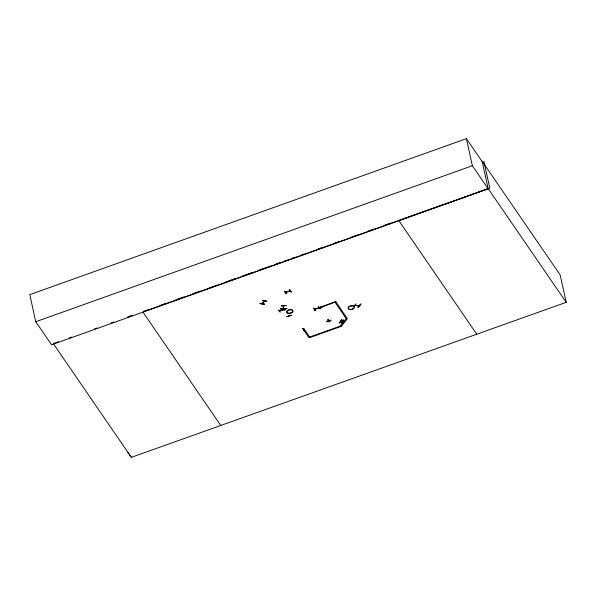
<?xml version="1.0" encoding="UTF-8"?>
<svg xmlns="http://www.w3.org/2000/svg" width="596" height="596" viewBox="0 0 596 596"><rect width="100%" height="100%" fill="white"/><g stroke="black" fill="none" stroke-linecap="round" stroke-linejoin="round"><path stroke-width="0.89" d="M283.823 305.86L283.145 308.758M355.276 305.092L355.358 304.988M359.276 305.912L358.785 305.971M264.289 303.945C260.668 304.534 256.548 302.15 264.311 304.131M280.56 308.75L285.469 308.758L285.462 308.37M280.597 308.922L285.491 308.557M262.098 303.789L262.449 303.215M264.646 300.965L264.542 300.555M278.325 309.942L280.202 312.289M284.396 291.34L286.073 293.791L286.281 293.478M313.593 308.05L315.09 310.777L315.299 310.464M304.444 330.877L302.798 328.426L304.653 330.586M302.798 328.448L304.705 330.81M281.275 305.994L286.214 305.495L281.305 305.822M282.966 308.728L283.8 306.083M356.088 303.811L353.666 306.612M279.382 311.067L284.031 309.406M285.38 292.04C286.013 291.198 286.095 293.15 285.953 291.943M285.462 292.435L290.118 290.774M284.091 309.488L279.554 311.142M289.589 290.505L289.775 291.034L289.619 290.632M290.178 290.863L285.566 292.532L285.462 291.995M314.479 309.421L319.188 307.841L318.607 307.491L318.674 308.028L318.614 307.499M315.001 309.339L314.934 308.952M303.923 329.208L303.975 329.61L303.766 329.148M303.953 329.61L304.31 329.074M328.24 320.372L328.366 320.916L328.18 320.544M262.113 303.751L264.393 300.533M303.9 329.521L304.422 329.461M328.336 320.775L328.679 320.246M339.191 322.712L340.554 322.235M340.599 322.458L340.055 321.52M340.554 320.827L341.918 320.35M341.97 320.574L341.419 319.635M340.703 322.376L341.605 323.233L341.724 322.771M340.897 322.138L342.32 322.242L342.432 321.795M342.074 320.492L342.968 321.348L343.087 320.886M342.26 320.253L343.683 320.357L343.795 319.91M288.896 315.88L289.03 315.5M334.989 302.105L346.254 318.741L347.11 318.86L341.471 326.176L340.607 326.057L346.254 318.741L347.155 318.413L335.57 301.3M357.995 307.178C367.017 296.964 352.676 314.472 360.409 304.34M319.665 307.856L320.022 307.983L319.65 307.797M264.386 300.98L262.344 303.766M313.6 308.236L315.277 310.68M354.94 305.189L355.417 305.256M359.15 306.016L354.933 305.323M482.231 161.71L466.4 138.652L29.8 294.625L35.76 321.721L51.584 344.786L488.191 188.813L482.119 161.203L560.18 274.957L566.2 302.336L131.351 457.348L127.894 452.424M35.76 321.721L472.36 165.748L488.191 188.813M54.169 343.289L58.55 341.724M69.061 337.969L71.691 337.031M94.481 328.888L97.103 327.949M111.124 322.943L113.754 322.004M132.156 315.426L127.775 316.99L130.397 316.036M144.426 311.045L148.806 309.48M161.076 305.092L165.457 303.528M175.976 299.773L183.866 296.957M192.627 293.828L200.517 291.004M209.278 287.875L217.167 285.059M225.929 281.93L235.569 278.481M242.579 275.978L252.22 272.536M259.23 270.033L265.369 267.842M267.991 266.896L270.621 265.958M275.881 264.08L280.262 262.516M284.642 260.951L287.272 260.012M292.532 258.135L295.162 257.196M301.3 255.006L303.923 254.067M317.951 249.054L322.332 247.489M334.602 243.108L338.982 241.544M351.253 237.156L357.384 234.966M367.903 231.211L374.035 229.02M384.554 225.258L390.685 223.068M143.733 311.626L397.882 220.833M442.575 204.868L398.754 220.52L489.778 188.12L483.87 161.248M289.306 289.596L291.243 291.951L289.254 289.365M283.48 308.132L284.918 310.605M335.645 301.643L320.134 307.186L320.462 307.655L335.898 301.777M314.524 309.406L319.128 307.76M303.416 329.35L304.4 329.365L309.987 337.515M309.667 337.038L340.681 325.96L341.009 326.437L309.086 337.843L303.491 329.692M286.892 308.348L282.236 310.136M286.81 316.834L291.466 315.157L286.721 316.55M317.377 308.534L322.041 306.888M322.064 306.947L317.31 308.452L322.011 306.716M328.292 320.804L328.821 320.804L328.545 320.186M326.474 321.81L331.138 320.164L326.332 321.453M328.217 319.344L329.879 321.818L327.956 319.24M328.001 319.404L329.879 321.818M285.976 292.055L285.983 292.249M318.972 307.38L319.158 307.886L319.046 307.365M304.02 329.618L303.856 329.096M304.251 329.365L304.251 329.096M343.847 320.141L342.313 320.484L341.471 319.858M340.607 321.058L342.119 320.715M342.484 322.026L340.942 322.361L340.107 321.743M339.243 322.943L340.756 322.6M289.015 315.977L288.866 315.56M280.589 308.944L285.506 308.594M328.605 320.886L328.381 320.246M289.537 289.485L291.228 291.928M289.343 289.544L291.019 291.988M318.279 306.351L320.261 308.929L318.376 306.53M283.182 307.998L283.227 308.49M355.045 305.189L359.224 305.904M266.852 301.151L262.337 300.347M262.404 300.511L266.732 301.248M259.975 303.401L264.341 304.169M285.573 292.502L285.454 291.98M342.462 320.626L343.14 321.117M341.098 322.51L341.776 323.002M476.629 334.006L398.575 220.252M566.2 302.336L488.139 188.589L443.498 204.778M284.612 291.213L286.333 293.701M142.854 311.939L220.915 425.686M53.29 343.601L131.351 457.348M286.937 308.579L282.228 310.002M466.4 138.652L472.36 165.748M358.732 305.562L358.71 305.942M340.607 325.617L340.607 326.057M264.363 301.271L264.296 300.585L264.214 301.248M349.934 309.48A3.122 1.751 -12.4 0 0 354.307 307.074A3.122 1.751 -12.4 0 0 349.487 306.478A3.122 1.751 -12.4 0 0 349.934 309.48M349.904 309.391A3.144 1.758 -12.4 0 0 354.3 306.97A3.144 1.758 -12.4 0 0 349.457 306.374A3.144 1.758 -12.4 0 0 349.904 309.391M288.501 313.354A3.122 1.751 -12.4 0 0 292.867 310.948A3.122 1.751 -12.4 0 0 288.054 310.352A3.122 1.751 -12.4 0 0 288.501 313.354M288.471 313.265A3.144 1.758 -12.4 0 0 292.86 310.836A3.144 1.758 -12.4 0 0 288.017 310.24A3.144 1.758 -12.4 0 0 288.471 313.265"/></g></svg>
